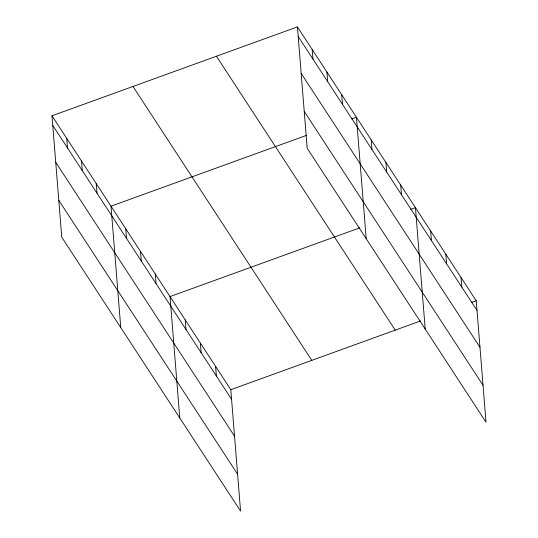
<?xml version="1.0" encoding="UTF-8"?>
<svg xmlns="http://www.w3.org/2000/svg" width="538" height="538" viewBox="0 0 538 538"><rect width="100%" height="100%" fill="white"/><g stroke="black" fill="none" stroke-linecap="round" stroke-linejoin="round"><path stroke-width="0.81" d="M51.991 115.804L230.802 389.7L240.567 511.1L61.762 237.204L51.991 115.804L297.433 26.9L476.238 300.796L486.009 422.195L307.198 148.3L297.433 26.9M306.297 135.448L111.003 206.195L120.768 327.588M351.812 118.959L356.438 117.284L366.203 238.684M359.909 227.789L170.008 296.579L179.773 417.979M410.817 209.349L415.444 207.668L425.215 329.068M230.802 389.7L420.696 320.91M471.611 302.47L476.238 300.796M298.207 36.517L477.011 310.413M301.172 73.403L479.977 347.299M304.232 111.413L483.037 385.302M216.437 56.241L395.242 330.13M132.987 86.47L311.791 360.359M52.771 125.421L231.575 399.317M55.737 162.315L234.541 436.204M58.797 200.318L237.601 474.213M461.039 277.514L461.812 287.131M445.841 254.232L446.614 263.849M430.642 230.95L431.415 240.567M400.696 185.072L401.469 194.689M385.941 162.476L386.714 172.093M371.193 139.88L371.966 149.497M341.691 94.688L342.464 104.305M326.936 72.092L327.709 81.709M312.188 49.496L312.961 59.113M215.603 366.418L216.377 376.035M200.405 343.136L201.178 352.753M185.206 319.861L185.98 329.471M155.253 273.983L156.027 283.6M140.505 251.387L141.279 260.997M125.751 228.791L126.524 238.401M96.248 183.599L97.022 193.209M81.5 161.003L82.274 170.613M66.746 138.4L67.519 148.017"/></g></svg>
